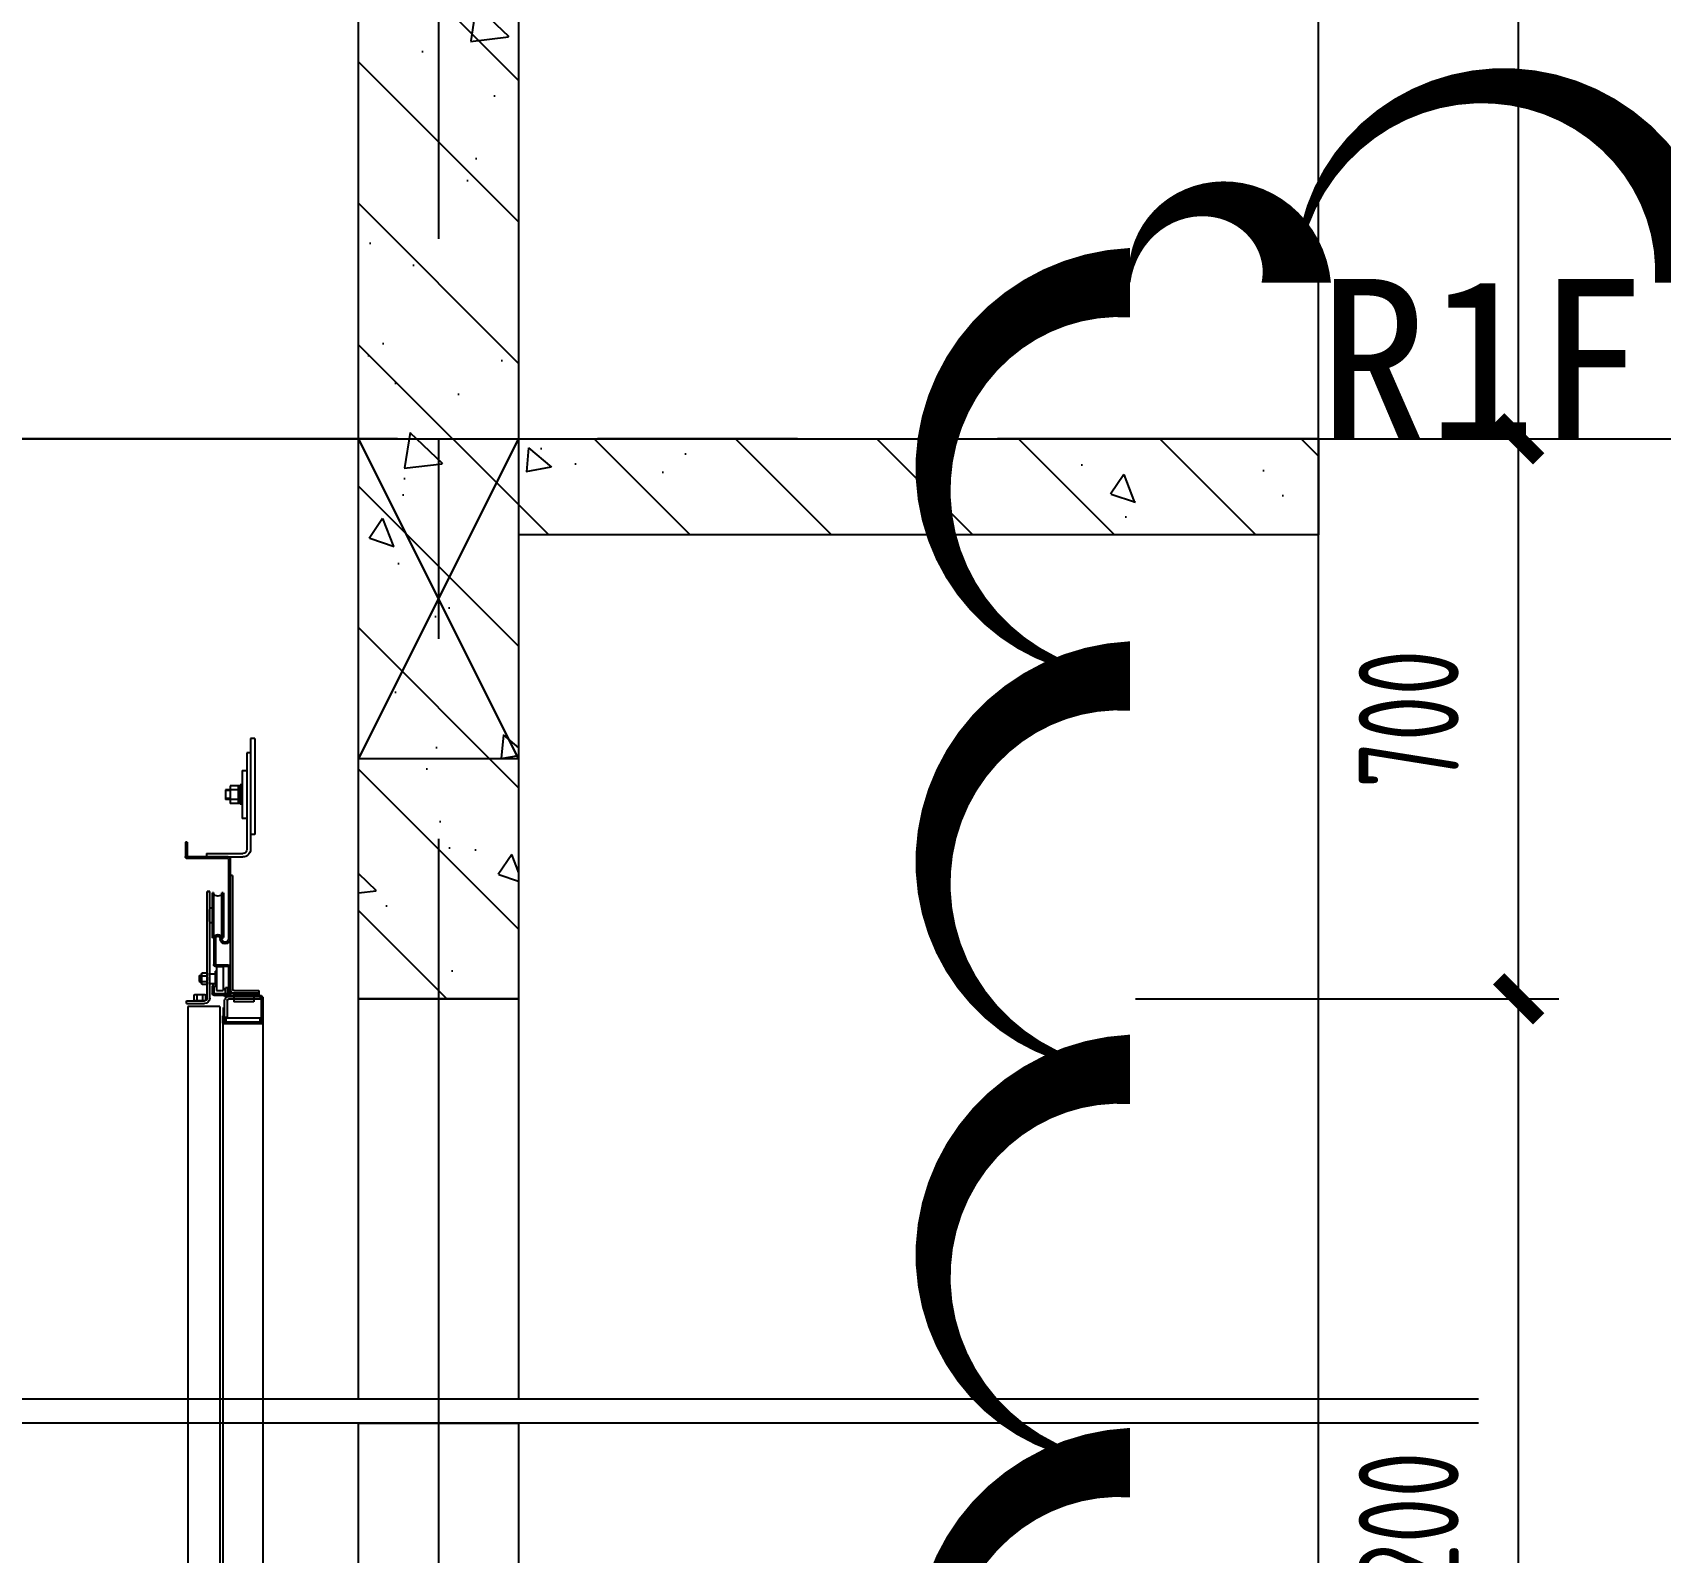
# Model space of a CAD drawing. Extents: x -678900 to 2378000, y 0 to 1840591.
# Drawn here: x -147821 to -145787, y 693029 to 694929 of the extents above; entities that cross this region are included whole.
import ezdxf

# ---------------------------------------------------------------- set-up
doc = ezdxf.new("R2010")
doc.units = 0
doc.header["$LTSCALE"] = 1000
doc.header["$MEASUREMENT"] = 0
doc.header["$PDMODE"] = 1
doc.linetypes.add('CENTER', pattern=[2, 1.25, -0.25, 0.25, -0.25])
doc.linetypes.add('DASH', pattern=[0.35, 0.25, -0.1])
doc.layers.get('0').update_dxf_attribs({"linetype": 'CONTINUOUS'})
doc.layers.get('DEFPOINTS').update_dxf_attribs({"color": 8, "linetype": 'CONTINUOUS'})
for name, color, linetype in [('AD-ARCH-AXIS', 1, 'CENTER'), ('AD-AXIS-AXIS', 1, 'CENTER'), ('AD-AXIS-DIMS', 3, 'CONTINUOUS'), ('AD-DIMS-INSD', 73, 'CONTINUOUS'), ('AD-INDX', 43, 'CONTINUOUS'), ('AE-ELEV-4', 251, 'CONTINUOUS'), ('AE-FLOR', 151, 'CONTINUOUS'), ('AE-HDWR-COVR', 8, 'CONTINUOUS'), ('AE-STRU-HACH', 40, 'CONTINUOUS'), ('AE-WALL', 255, 'CONTINUOUS'), ('C-XREF-INT', 7, 'CONTINUOUS'), ('verify', 50, 'CONTINUOUS')]:
    doc.layers.add(name, color=color, linetype=linetype)
doc.layers.add('DEFPOINTS-1', color=251, linetype='CONTINUOUS', plot=False)
doc.styles.add('TH-STYLE2', font='', dxfattribs={"width": 0.7})
doc.styles.add('TH-STYLE3', font='TSSDENG', dxfattribs={"width": 0.7, "bigfont": 'TSSDCHN'})
doc.styles.get('TH-STYLE2').set_extended_font_data('SimSun')
doc.dimstyles.new('TH-DIM50', dxfattribs={"dimscale": 50, "dimtxt": 2.5, "dimasz": 1, "dimexe": 1, "dimexo": 1, "dimgap": 1.5, "dimtad": 1, "dimdec": 0, "dimdsep": 46, "dimtxsty": 'TH-STYLE3', "dimblk1": 'ARCHTICK', "dimblk2": 'ARCHTICK', "dimsah": 1, "dimcen": -1, "dimclrd": 256, "dimclre": 256, "dimclrt": 256, "dimazin": 0, "dimtfac": 1, "dimtdec": 0, "dimtix": 1, "dimtmove": 2, "dimatfit": 0, "dimldrblk": 'ARCHTICK', "dimfxl": 0, "dimtolj": 1, "dimtzin": 0, "dimlwd": -1, "dimlwe": -1, "dimarcsym": 0})

# ---------------------------------------------------------------- blocks, each defined once
blk = doc.blocks.new('DXMX_View_SectionJoint_DEFAULT_191026112959002186')
at = {"layer": 'AE-STRU-HACH'}
h = blk.add_hatch(dxfattribs=at)
h.set_pattern_fill('钢筋混凝土', color=40, scale=50, style=0)
h.set_pattern_definition([(315, (0, 0), (88.38835, 88.38835), []), (320, (0, 0), (-31.376, -358.63), [37.5, -412.5]), (265, (0, 0), (376.096, 69.3757), [30, -330]), (10.4514, (-2.6, -29.9), (344.72, -289.2547), [31.87, -350.571]), (316.1842, (100, -2e-14), (-82.7595, -533.6205), [56.25, -618.75]), (6.6356, (93.1, -44.47), (487.059, -467.331), [47.805, -525.856]), (261.1842, (100, -2e-14), (487.059, -467.331), [45, -495]), (291, (75, -50), (-201.3094, -298.4535), [37.5, -412.5]), (236, (75, -50), (362.575, -121.6577), [30, -330]), (341.4514, (58.22, -74.87), (161.265, -420.1113), [31.87, -350.571]), (307.5, (0, 0), (166.4469, -6.0799), [0, -326, 0, -335, 0, -331.25]), (277.5, (0, 0), (197.2059, -131.5348), [0, -191, 0, -318.5, 0, -126.25]), (237.5, (2e-14, 111.5), (-11.2774, -266.9112), [0, -125, 0, -390, 0, -517.5]), (227.5, (3e-14, 161.5), (50.0525, -291.593), [0, -162.5, 0, -259, 0, -367.5])])
h.paths.add_polyline_path([(-7900, 20044.975163), (-8900, 20044.975163), (-8900, 19764.975163), (-9100, 19764.975163), (-9100, 20044.975163), (-10300, 20044.975163), (-10300, 21164.975163), (-10100, 21164.975163), (-10100, 20164.975163), (-7900, 20164.975163), (-7900, 21164.975163), (-7700, 21164.975163), (-7700, 19914.975163), (-6800, 19914.975163), (-6800, 19814.975163), (-7700, 19814.975163), (-7700, 19415.025163), (-7900, 19415.025163)], flags=0)
h.paths.add_polyline_path([(-11400, 19964.975163), (-11200, 19964.975163), (-11200, 19464.975163), (-11400, 19464.975163)], flags=0)
h.paths.add_polyline_path([(-11400, 18464.975163), (-11200, 18464.975163), (-11200, 18364.975163), (-11400, 18364.975163)], flags=0)
h.paths.add_polyline_path([(-7900, 17114.975163), (-10100, 17114.975163), (-10100, 16864.975163), (-10300, 16864.975163), (-10300, 17264.975163), (-7700, 17264.975163), (-7700, 16864.975163), (-7900, 16864.975163)], flags=0)
h.paths.add_polyline_path([(-11400, 16265.025163), (-11200, 16265.025163), (-11200, 15664.975163), (-10100, 15664.975163), (-10100, 15264.975163), (-10300, 15264.975163), (-10300, 15544.975163), (-11200, 15544.975163), (-11200, 15064.975163), (-11400, 15064.975163)], flags=0)
h.paths.add_polyline_path([(-7900, 16264.975163), (-7700, 16264.975163), (-7700, 15664.975163), (-6700, 15664.975163), (-6700, 15544.975163), (-7700, 15544.975163), (-7700, 14964.975163), (-7900, 14964.975163)], flags=0)
at = {"layer": 'AD-ARCH-AXIS', "color": 1, "flags": 128}
blk.add_lwpolyline([(-11548.576136, 15664.975163), (-6700, 15664.975163), (-11548.576136, 15664.975163), (-6700, 15664.975163)], dxfattribs=at)
blk.add_lwpolyline([(-11548.576136, 15664.975163), (-6700, 15664.975163), (-11548.576136, 15664.975163), (-6700, 15664.975163)], dxfattribs=at)
blk.add_lwpolyline([(-11548.576136, 15664.975163), (-6700, 15664.975163), (-11548.576136, 15664.975163), (-6700, 15664.975163)], dxfattribs=at)
at = {"layer": 'AE-FLOR', "ltscale": 0.3, "flags": 128}
for points in [[(-7900, 14964.975163), (-7700, 14964.975163), (-7700, 14464.975163), (-7900, 14464.975163), (-7900, 14964.975163)], [(-7700, 14434.975163), (-7700, 13634.985163), (-7900, 13634.985163), (-7900, 14434.975163), (-7700, 14434.975163)]]:
    blk.add_lwpolyline(points, dxfattribs=at)
at = {"layer": 'AE-STRU-HACH', "color": 7, "ltscale": 0.3, "flags": 128}
blk.add_lwpolyline([(-7900, 16264.975163), (-7700, 16264.975163), (-7700, 15664.975163), (-6700, 15664.975163), (-6700, 15544.975163), (-7700, 15544.975163), (-7700, 14964.975163), (-7900, 14964.975163), (-7900, 16264.975163)], close=True, dxfattribs=at)
at = {"layer": 'AE-WALL', "ltscale": 0.3, "flags": 128}
blk.add_lwpolyline([(-7900, 16264.975163), (-7700, 16264.975163), (-7700, 15664.975163), (-6700, 15664.975163), (-6700, 15544.975163), (-7700, 15544.975163), (-7700, 14964.975163), (-7900, 14964.975163), (-7900, 16264.975163)], dxfattribs=at)
at = {"layer": 'DEFPOINTS-1', "ltscale": 0.3, "flags": 128}
for points in [[(-7900, 15664.975163), (-7700, 15664.975163), (-7700, 15264.975163), (-7900, 15264.975163), (-7900, 15664.975163)], [(-7700, 15664.975163), (-7900, 15264.975163), (-7700, 15664.975163), (-7900, 15264.975163)], [(-7700, 15264.975163), (-7900, 15664.975163), (-7700, 15264.975163), (-7900, 15664.975163)]]:
    blk.add_lwpolyline(points, dxfattribs=at)
at = {"layer": 'DEFPOINTS', "style": 'TH-STYLE2'}
blk.add_text('R1F', height=200, dxfattribs=at).set_placement((-6700, 15664.975163))
blk.add_text('R1F', height=200, dxfattribs=at).set_placement((-6700, 15664.975163))
blk.add_text('R1F', height=200, dxfattribs=at).set_placement((-6700, 15664.975163))
blk = doc.blocks.new('_ArchTick')
at = {"color": 0, "linetype": 'ByBlock', "const_width": 0.4}
blk.add_lwpolyline([(-0.5, -0.5), (0.5, 0.5)], dxfattribs=at)
blk = doc.blocks.new('*D475')
at = {"layer": 'AD-AXIS-DIMS', "ltscale": 0.5}
for p, q in [((7083.9, 13740), (7538.5, 13740)), ((7488.5, 11710), (7488.5, 13740)), ((7083.9, 11710), (7538.5, 11710))]:
    blk.add_line(p, q, dxfattribs=at)
at = {"layer": 'DEFPOINTS', "color": 0, "ltscale": 0.5}
for p in [(7033.9, 13740), (7488.5, 13740), (7033.9, 11710)]:
    blk.add_point(p, dxfattribs=at)
at = {"layer": 'AD-AXIS-DIMS', "ltscale": 0.5, "xscale": 50, "yscale": 50, "zscale": 50}
for p, rotation in [((7488.5, 13740), 90), ((7488.5, 11710), 270)]:
    blk.add_blockref('_ArchTick', p, dxfattribs=dict(at, rotation=rotation))
at = {"layer": 'AD-AXIS-DIMS', "ltscale": 0.5, "insert": (7351, 12725), "char_height": 125, "attachment_point": 5, "rotation": 90, "style": 'TH-STYLE3'}
blk.add_mtext('\\A1;2900', dxfattribs=at)
blk = doc.blocks.new('*D477')
at = {"layer": 'AD-DIMS-INSD'}
for p, q in [((6609.7, 15390.1), (7138.5, 15390.1)), ((7088.5, 13740), (7088.5, 15390.1)), ((6609.7, 13740), (7138.5, 13740))]:
    blk.add_line(p, q, dxfattribs=at)
at = {"layer": 'DEFPOINTS', "color": 0}
for p in [(6559.7, 15390.1), (7088.5, 15390.1), (6559.7, 13740)]:
    blk.add_point(p, dxfattribs=at)
at = {"layer": 'AD-DIMS-INSD', "xscale": 50, "yscale": 50, "zscale": 50}
for p, rotation in [((7088.5, 15390.1), 90), ((7088.5, 13740), 270)]:
    blk.add_blockref('_ArchTick', p, dxfattribs=dict(at, rotation=rotation))
at = {"layer": 'AD-DIMS-INSD', "insert": (6951, 14565), "char_height": 125, "attachment_point": 5, "rotation": 90, "style": 'TH-STYLE3'}
blk.add_mtext('\\A1;1650', dxfattribs=at)
blk = doc.blocks.new('*D494')
at = {"layer": 'AD-DIMS-INSD'}
for p, q in [((6609.7, 13740), (7138.5, 13740)), ((7088.5, 13040), (7088.5, 13740)), ((6609.7, 13040), (7138.5, 13040))]:
    blk.add_line(p, q, dxfattribs=at)
at = {"layer": 'DEFPOINTS', "color": 0}
for p in [(6559.7, 13740), (7088.5, 13740), (6559.7, 13040)]:
    blk.add_point(p, dxfattribs=at)
at = {"layer": 'AD-DIMS-INSD', "xscale": 50, "yscale": 50, "zscale": 50}
for p, rotation in [((7088.5, 13740), 90), ((7088.5, 13040), 270)]:
    blk.add_blockref('_ArchTick', p, dxfattribs=dict(at, rotation=rotation))
at = {"layer": 'AD-DIMS-INSD', "insert": (6951, 13390), "char_height": 125, "attachment_point": 5, "rotation": 90, "style": 'TH-STYLE3'}
blk.add_mtext('\\A1;700', dxfattribs=at)
blk = doc.blocks.new('*D495')
at = {"layer": 'AD-DIMS-INSD'}
for p, q in [((6609.7, 13040), (7138.5, 13040)), ((7088.5, 11710), (7088.5, 13040)), ((6609.7, 11710), (7138.5, 11710))]:
    blk.add_line(p, q, dxfattribs=at)
at = {"layer": 'DEFPOINTS', "color": 0}
for p in [(6559.7, 13040), (7088.5, 13040), (6559.7, 11710)]:
    blk.add_point(p, dxfattribs=at)
at = {"layer": 'AD-DIMS-INSD', "xscale": 50, "yscale": 50, "zscale": 50}
for p, rotation in [((7088.5, 13040), 90), ((7088.5, 11710), 270)]:
    blk.add_blockref('_ArchTick', p, dxfattribs=dict(at, rotation=rotation))
at = {"layer": 'AD-DIMS-INSD', "insert": (6951, 12359.9), "char_height": 125, "attachment_point": 5, "rotation": 90, "style": 'TH-STYLE3'}
blk.add_mtext('\\A1;2200', dxfattribs=at)
blk = doc.blocks.new('冲顶')
at = {"layer": 'AE-ELEV-4'}
for p, q in [((1332884.4, 856775.3), (1332889.9, 856775.3)), ((1332884.4, 856775.3), (1332884.4, 856655.3)), ((1332889.9, 856775.3), (1332889.9, 856655.3)), ((1332889.9, 856757.3), (1332889.9, 856636.8)), ((1332889.9, 856757.3), (1332894.4, 856757.3)), ((1332894.4, 856757.3), (1332894.4, 856636.8)), ((1332900.4, 856735.3), (1332894.4, 856735.3)), ((1332900.4, 856735.3), (1332900.4, 856675.3)), ((1332900.4, 856717.3), (1332902.9, 856717.3)), ((1332902.9, 856717.3), (1332902.9, 856693.3)), ((1332902.9, 856716.3), (1332915.4, 856716.3)), ((1332905.4, 856716.3), (1332905.4, 856694.3)), ((1332905.4, 856711.3), (1332921.4, 856711.3)), ((1332915.4, 856716.3), (1332915.4, 856694.3)), ((1332915.4, 856710.3), (1332921.4, 856710.3)), ((1332921.4, 856711.3), (1332921.4, 856699.3)), ((1332900.4, 856693.3), (1332902.9, 856693.3)), ((1332902.9, 856694.3), (1332915.4, 856694.3)), ((1332905.4, 856699.3), (1332921.4, 856699.3)), ((1332915.4, 856700.3), (1332921.4, 856700.3)), ((1332894.4, 856675.3), (1332900.4, 856675.3)), ((1332884.4, 856655.3), (1332889.9, 856655.3)), ((1332969.3, 856645.9), (1332969.3, 856627.8)), ((1332969.3, 856645.9), (1332971.3, 856645.9)), ((1332971.3, 856645.9), (1332971.3, 856627.8)), ((1332944.9, 856631.8), (1332899.4, 856631.8)), ((1332944.9, 856627.3), (1332899.4, 856627.3)), ((1332915.3, 856624.8), (1332915.3, 856525.1)), ((1332917.3, 856624.8), (1332917.3, 856525.1)), ((1332917.8, 856627.3), (1332968.8, 856627.3)), ((1332917.8, 856625.3), (1332968.8, 856625.3)), ((1332944.9, 856631.8), (1332944.9, 856627.3)), ((1332912.3, 856604.3), (1332912.3, 856461.8)), ((1332912.3, 856604.3), (1332915.3, 856604.3)), ((1332915.3, 856604.3), (1332915.3, 856461.8)), ((1332924.3, 856582.3), (1332923.8, 856581.8)), ((1332923.8, 856581.8), (1332923.8, 856526.8)), ((1332924.3, 856582.3), (1332925.6, 856582.3)), ((1332925.6, 856582.3), (1332925.6, 856582.1)), ((1332925.6, 856526.3), (1332925.6, 856582.3)), ((1332936.1, 856582.3), (1332936, 856582.1)), ((1332936.1, 856582.3), (1332937.3, 856582.3)), ((1332936.1, 856582.3), (1332936.1, 856526.3)), ((1332937.3, 856582.3), (1332937.8, 856581.8)), ((1332937.8, 856581.8), (1332937.8, 856554.3)), ((1332940.8, 856450.8), (1332940.8, 856584.3)), ((1332940.8, 856584.3), (1332944, 856584.3)), ((1332944, 856584.3), (1332940.8, 856584.3)), ((1332944, 856450.8), (1332944, 856584.3)), ((1332940.8, 856563.8), (1332937.8, 856563.8)), ((1332944, 856561.8), (1332944, 856546.8)), ((1332937.8, 856554.3), (1332937.8, 856526.8)), ((1332937.8, 856544.8), (1332940.8, 856544.8)), ((1332924.3, 856526.3), (1332923.8, 856526.8)), ((1332924.3, 856526.3), (1332925.6, 856526.3)), ((1332925.6, 856526.3), (1332925.6, 856526.6)), ((1332925.8, 856525.3), (1332925.8, 856525.1)), ((1332927.8, 856525.3), (1332927.8, 856525.1)), ((1332933.8, 856525.3), (1332933.8, 856492.8)), ((1332935.8, 856525.3), (1332935.8, 856492.8)), ((1332936.1, 856526.3), (1332936, 856526.6)), ((1332936.1, 856526.3), (1332937.3, 856526.3)), ((1332937.3, 856526.3), (1332937.8, 856526.8)), ((1332915.3, 856489.8), (1332915.3, 856464.3)), ((1332917.3, 856489.8), (1332917.3, 856464.3)), ((1332917.8, 856492.3), (1332933.3, 856492.3)), ((1332917.8, 856490.3), (1332933.3, 856490.3)), ((1332924.3, 856490.3), (1332924.3, 856475.3)), ((1332932.3, 856490.3), (1332924.3, 856490.3)), ((1332932.3, 856490.3), (1332932.3, 856460.3)), ((1332934.3, 856484.8), (1332934.3, 856465.8)), ((1332944.2, 856481.5), (1332944, 856481.5)), ((1332944.2, 856469.2), (1332944.2, 856481.5)), ((1332944.2, 856469.9), (1332944.2, 856480.7)), ((1332950.5, 856482.5), (1332944.8, 856482.5)), ((1332950.5, 856478.9), (1332944.8, 856478.9)), ((1332951, 856469.9), (1332951, 856480.7)), ((1332953.3, 856479.4), (1332951, 856479.4)), ((1332954.3, 856478.4), (1332951, 856478.4)), ((1332954.3, 856478.4), (1332953.3, 856479.4)), ((1332953.3, 856479.4), (1332953.3, 856471.4)), ((1332954.3, 856478.4), (1332954.3, 856472.4)), ((1332910.8, 856460.3), (1332879.5, 856460.3)), ((1332879.5, 856460.3), (1332879.5, 856457.3)), ((1332910.8, 856457.3), (1332879.5, 856457.3)), ((1332879.5, 856457.3), (1332918.3, 856457.3)), ((1332879.5, 856457.3), (1332879.5, 856454.3)), ((1332885.8, 856457.3), (1332885.8, 856446.3)), ((1332910.8, 856457.3), (1332910.8, 856446.3)), ((1332915.3, 856464.3), (1332915.3, 856456.8)), ((1332915.3, 856457.3), (1332917.3, 856457.3)), ((1332917.3, 856464.3), (1332917.3, 856456.8)), ((1332918.3, 856457.3), (1332918.3, 856463.8)), ((1332918.3, 856463.8), (1332921.3, 856463.8)), ((1332921.3, 856454.3), (1332921.3, 856463.8)), ((1332924.3, 856475.3), (1332924.3, 856460.3)), ((1332932.3, 856460.3), (1332924.3, 856460.3)), ((1332935.8, 856466.3), (1332935.8, 856456.8)), ((1332935.8, 856466.3), (1332937.8, 856466.3)), ((1332935.8, 856466.3), (1332937.8, 856466.3)), ((1332937.5, 856466.3), (1332936.3, 856466.3)), ((1332937.8, 856466.3), (1332937.8, 856456.8)), ((1332940.8, 856450.8), (1332940.8, 856461.1)), ((1332944, 856469.2), (1332944.2, 856469.2)), ((1332950.5, 856471.7), (1332944.8, 856471.7)), ((1332944.8, 856468.1), (1332950.5, 856468.1)), ((1332954.3, 856472.4), (1332951, 856472.4)), ((1332953.3, 856471.4), (1332951, 856471.4)), ((1332954.3, 856472.4), (1332953.3, 856471.4)), ((1332874.4, 856452.3), (1332874.4, 856419.8)), ((1332874.4, 856452.3), (1332875, 856452.3)), ((1332875, 856452.3), (1332875, 856419.8)), ((1332875, 856451.3), (1332875, 856422.3)), ((1332876.5, 856451.3), (1332876.5, 856422.3)), ((1332886.8, 856454.3), (1332878, 856454.3)), ((1332886.8, 856452.8), (1332878, 856452.8)), ((1332917.3, 856452.8), (1332878, 856452.8)), ((1332878, 856452.8), (1332878, 856449.8)), ((1332878, 856449.8), (1332917.3, 856449.8)), ((1332879.5, 856454.3), (1332885.8, 856454.3)), ((1332885.8, 856446.3), (1332910.8, 856446.3)), ((1332922.3, 856454.3), (1332889.3, 856454.3)), ((1332889.3, 856452.8), (1332922.3, 856452.8)), ((1332910.8, 856454.3), (1332921.3, 856454.3)), ((1332917.8, 856456.3), (1332935.3, 856456.3)), ((1332917.8, 856454.3), (1332935.3, 856454.3)), ((1332919.3, 856447.8), (1332919.3, 856426.8)), ((1332922.3, 856452.8), (1332922.3, 856454.3)), ((1332922.3, 856426.8), (1332922.3, 856447.8)), ((1332922.3, 856439.3), (1332923.8, 856439.3)), ((1332922.3, 856422.3), (1332922.3, 856439.3)), ((1332923.5, 856456.3), (1332923.5, 856454.3)), ((1332923.8, 856422.3), (1332923.8, 856439.3)), ((1332928.4, 856440.3), (1332968.4, 856440.3)), ((1332928.4, 856440.3), (1332928.4, 854323.7)), ((1332946.2, 856454.9), (1332946.2, 856448.1)), ((1332969.8, 856447.5), (1332947.3, 856447.5)), ((1332969.8, 856444.3), (1332947.3, 856444.3)), ((1332958.6, 856455.4), (1332948, 856455.4)), ((1332958.6, 856447.5), (1332948, 856447.5)), ((1332949.8, 856454.9), (1332949.8, 856448.1)), ((1332956.9, 856454.9), (1332956.9, 856448.1)), ((1332960.4, 856448.1), (1332960.4, 856454.9)), ((1332968.4, 856440.3), (1332968.4, 854323.7)), ((1332969.8, 856444.3), (1332969.8, 856447.5)), ((1332874.4, 856420.3), (1332874.4, 854291.7)), ((1332874.4, 856418.7), (1332924.4, 856418.7)), ((1332875.5, 856419.3), (1332923.3, 856419.3)), ((1332875.5, 856418.7), (1332923.3, 856418.7)), ((1332878, 856425.8), (1332920.8, 856425.8)), ((1332878, 856420.8), (1332878, 856425.8)), ((1332878, 856420.8), (1332920.8, 856420.8)), ((1332920.8, 856420.8), (1332878, 856420.8)), ((1332878, 856419.3), (1332920.8, 856419.3)), ((1332919.3, 856426.8), (1332922.3, 856426.8)), ((1332920.8, 856425.8), (1332920.8, 856420.8)), ((1332923.8, 856419.8), (1332923.8, 856428.7)), ((1332924.4, 856428.7), (1332923.8, 856428.7)), ((1332924.4, 856419.8), (1332924.4, 856428.7)), ((1332924.4, 856420.3), (1332924.4, 854293.7))]:
    blk.add_line(p, q, dxfattribs=at)
at = {"layer": 'AE-ELEV-4', "ltscale": 0.5}
for p, q in [((1332934.3, 856484.8), (1332932.3, 856484.8)), ((1332940.8, 856481.3), (1332934.3, 856481.3)), ((1332944.3, 856481.3), (1332944, 856481.3)), ((1332934.3, 856465.8), (1332932.3, 856465.8)), ((1332940.8, 856469.3), (1332934.3, 856469.3)), ((1332944.3, 856469.3), (1332944, 856469.3))]:
    blk.add_line(p, q, dxfattribs=at)
at = {"layer": 'AE-ELEV-4', "ltscale": 0.2}
blk.add_line((1332885.8, 856454.3), (1332910.8, 856454.3), dxfattribs=at)
at = {"layer": 'AE-ELEV-4'}
for centre, radius, start, end in [((1332899.4, 856636.8), 9.5, 180, 270), ((1332899.4, 856636.8), 5, 180, 270), ((1332917.8, 856624.8), 2.5, 90, 180), ((1332917.8, 856624.8), 0.5, 90, 180), ((1332968.8, 856627.8), 0.5, 270, 0), ((1332968.8, 856627.8), 2.5, 270, 0), ((1332930.8, 856583.8), 5.5, 198.5134, 341.4866), ((1332921.6, 856525.1), 6.25, 180, 0), ((1332921.6, 856525.1), 4.25, 180, 0), ((1332930.8, 856524.8), 5.5, 18.5134, 161.4866), ((1332930.8, 856525.3), 5, 0, 180), ((1332930.8, 856525.3), 3, 0, 180), ((1332917.8, 856489.8), 2.5, 90, 180), ((1332917.8, 856489.8), 0.5, 90, 180), ((1332933.3, 856492.8), 2.5, 270, 0), ((1332933.3, 856492.8), 0.5, 270, 0), ((1332933.3, 856492.8), 2.5, 270, 0), ((1332933.3, 856492.8), 0.5, 270, 0), ((1332947.4, 856480.7), 3.21, 145.9063, 214.0937), ((1332956.2, 856475.3), 12, 162.5674, 197.4326), ((1332947.8, 856480.7), 3.21, 325.9063, 34.0937), ((1332939, 856475.3), 12, 342.5674, 17.4326), ((1332910.8, 856461.8), 1.5, 270, 0), ((1332910.8, 856461.8), 4.5, 270, 0), ((1332917.8, 856456.8), 2.5, 180, 270), ((1332917.8, 856456.8), 0.5, 180, 270), ((1332935.3, 856456.8), 0.5, 270, 0), ((1332935.3, 856456.8), 2.5, 270, 0), ((1332947.4, 856469.9), 3.21, 145.9063, 214.0937), ((1332947.8, 856469.9), 3.21, 325.9063, 34.0937), ((1332878, 856451.3), 3, 90, 180), ((1332878, 856451.3), 1.5, 90, 180), ((1332917.3, 856447.8), 5, 0, 90), ((1332917.3, 856447.8), 2, 0, 90), ((1332947.3, 856450.8), 6.5, 180, 270), ((1332947.3, 856450.8), 3.3, 180, 270), ((1332948, 856452.2), 3.2, 56.3278, 123.6722), ((1332948, 856450.7), 3.2, 236.3278, 303.6722), ((1332953.3, 856443.4), 12, 72.7925, 107.2075), ((1332953.3, 856459.5), 12, 252.7925, 287.2075), ((1332958.6, 856452.2), 3.2, 56.3278, 123.6722), ((1332958.6, 856450.7), 3.2, 236.3278, 303.6722), ((1332875.5, 856419.8), 1.1, 180, 270), ((1332878, 856422.3), 3, 180, 270), ((1332875.5, 856419.8), 0.5, 180, 270), ((1332878, 856422.3), 1.5, 180, 270), ((1332920.8, 856422.3), 1.5, 270, 0), ((1332920.8, 856422.3), 3, 270, 0), ((1332923.3, 856419.8), 0.5, 270, 0), ((1332923.3, 856419.8), 1.1, 270, 0)]:
    blk.add_arc(centre, radius, start, end, dxfattribs=at)
blk = doc.blocks.new('*D500')
at = {"layer": 'AD-AXIS-DIMS', "ltscale": 0.5}
for p, q in [((7083.9, 18240), (7538.5, 18240)), ((7488.5, 13740), (7488.5, 18240)), ((7083.9, 13740), (7538.5, 13740))]:
    blk.add_line(p, q, dxfattribs=at)
at = {"layer": 'DEFPOINTS', "color": 0, "ltscale": 0.5}
for p in [(7033.9, 18240), (7488.5, 18240), (7033.9, 13740)]:
    blk.add_point(p, dxfattribs=at)
at = {"layer": 'AD-AXIS-DIMS', "ltscale": 0.5, "xscale": 50, "yscale": 50, "zscale": 50}
for p, rotation in [((7488.5, 18240), 90), ((7488.5, 13740), 270)]:
    blk.add_blockref('_ArchTick', p, dxfattribs=dict(at, rotation=rotation))
at = {"layer": 'AD-AXIS-DIMS', "ltscale": 0.5, "insert": (7351, 15990), "char_height": 125, "attachment_point": 5, "rotation": 90, "style": 'TH-STYLE3'}
blk.add_mtext('\\A1;4500', dxfattribs=at)
blk = doc.blocks.new('电梯标高')
at = {"layer": 'AD-AXIS-AXIS'}
blk.add_line((1638.5, 13740), (7688.5, 13740), dxfattribs=at)
blk.add_lwpolyline([(5738.5, 19240), (5738.5, -2356.9)], dxfattribs=at)
at = {"layer": 'AD-INDX'}
for points in [[(6838.5, -745.1), (6838.5, 9080), (6733.5, 9118.2), (6943.5, 9155.2), (6838.5, 9192.5), (6838.5, 16434)], [(2738.5, 12540), (4703.6, 12540), (4741.9, 12645), (4778.9, 12435), (4816.1, 12540), (7038.5, 12540)], [(2738.5, 12510), (4703.6, 12510), (4741.9, 12615), (4778.9, 12405), (4816.1, 12510), (7038.5, 12510)]]:
    blk.add_lwpolyline(points, dxfattribs=at)
at = {"layer": 'AE-HDWR-COVR', "linetype": 'DASH', "xscale": -1}
blk.add_blockref('冲顶', (1338393.4, -843409.9), dxfattribs=at)
at = {"layer": 'AD-AXIS-DIMS', "ltscale": 0.5}
dim = blk.add_aligned_dim(p1=(7033.9, 13740), p2=(7033.9, 18240), distance=-454.6, dimstyle='TH-DIM50', dxfattribs=at)
dim.commit()
dim.dimension.update_dxf_attribs({"geometry": '*D500', "text_midpoint": (7351, 15990)})
dim = blk.add_aligned_dim(p1=(7033.9, 11710), p2=(7033.9, 13740), distance=-454.6, text='2900', dimstyle='TH-DIM50', dxfattribs=at)
dim.commit()
dim.dimension.update_dxf_attribs({"geometry": '*D475', "text_midpoint": (7351, 12725)})
at = {"layer": 'AD-DIMS-INSD'}
for p1, p2, picture, middle in [((6559.7, 13740), (6559.7, 15390.1), '*D477', (6951, 14565)), ((6559.7, 13040), (6559.7, 13740), '*D494', (6951, 13390))]:
    dim = blk.add_aligned_dim(p1=p1, p2=p2, distance=-528.8, dimstyle='TH-DIM50', dxfattribs=at)
    dim.commit()
    dim.dimension.update_dxf_attribs({"geometry": picture, "text_midpoint": middle})
dim = blk.add_linear_dim(base=(7088.5, 13040), p1=(6559.7, 11710), p2=(6559.7, 13040), angle=90, text='2200', dimstyle='TH-DIM50', dxfattribs=at)
dim.commit()
dim.dimension.update_dxf_attribs({"geometry": '*D495', "text_midpoint": (6951, 12359.9), "dimtype": 129})

msp = doc.modelspace()

# ---------------------------------------------------------------- block references
msp.add_blockref('DXMX_View_SectionJoint_DEFAULT_191026112959002186', (-139514, 678755.8))

# ---------------------------------------------------------------- next in the draw order: block references
at = {"layer": 'C-XREF-INT'}
msp.add_blockref('电梯标高', (-153052.5, 680680.8), dxfattribs=at)

# ---------------------------------------------------------------- next in the draw order: linework, layer by layer
at = {"layer": 'verify'}
msp.add_lwpolyline([(-144767.2, 689799.8, 86.8, 1, 1), (-144767.2, 690291.4, 86.8, 1, 1), (-144767.2, 690783, 86.8, 1, 1), (-144767.2, 691274.6, 86.8, 1, 1), (-144767.2, 691766.1, 86.8, 1, 1), (-144767.2, 692257.7, 86.8, 1, 1), (-144767.2, 692749.3, 86.8, 1, 1), (-144767.2, 693240.9, 86.8, 1, 1), (-144767.2, 693732.5, 86.8, 1, 1), (-144767.2, 694224.1, 86.8, 1, 1), (-144767.2, 694616, 86.8, 1, 1), (-145258.8, 694616, 86.8, 1, 1), (-145750.4, 694616, 86.8, 1, 1), (-146242, 694616, 86.8, 1, 1), (-146449.8, 694616, 86.8, 1, 1), (-146449.8, 694124.4, 86.8, 1, 1), (-146449.8, 693632.8, 86.8, 1, 1), (-146449.8, 693141.3, 86.8, 1, 1), (-146449.8, 692649.7, 86.8, 1, 1), (-146449.8, 692158.1, 86.8, 1, 1), (-146449.8, 691666.5, 86.8, 1, 1), (-146449.8, 691174.9, 86.8, 1, 1), (-146449.8, 690683.3, 86.8, 1, 1), (-146449.8, 690191.8, 86.8, 1, 1)], format="xyseb", dxfattribs=at)

doc.saveas('drawing.dxf')
